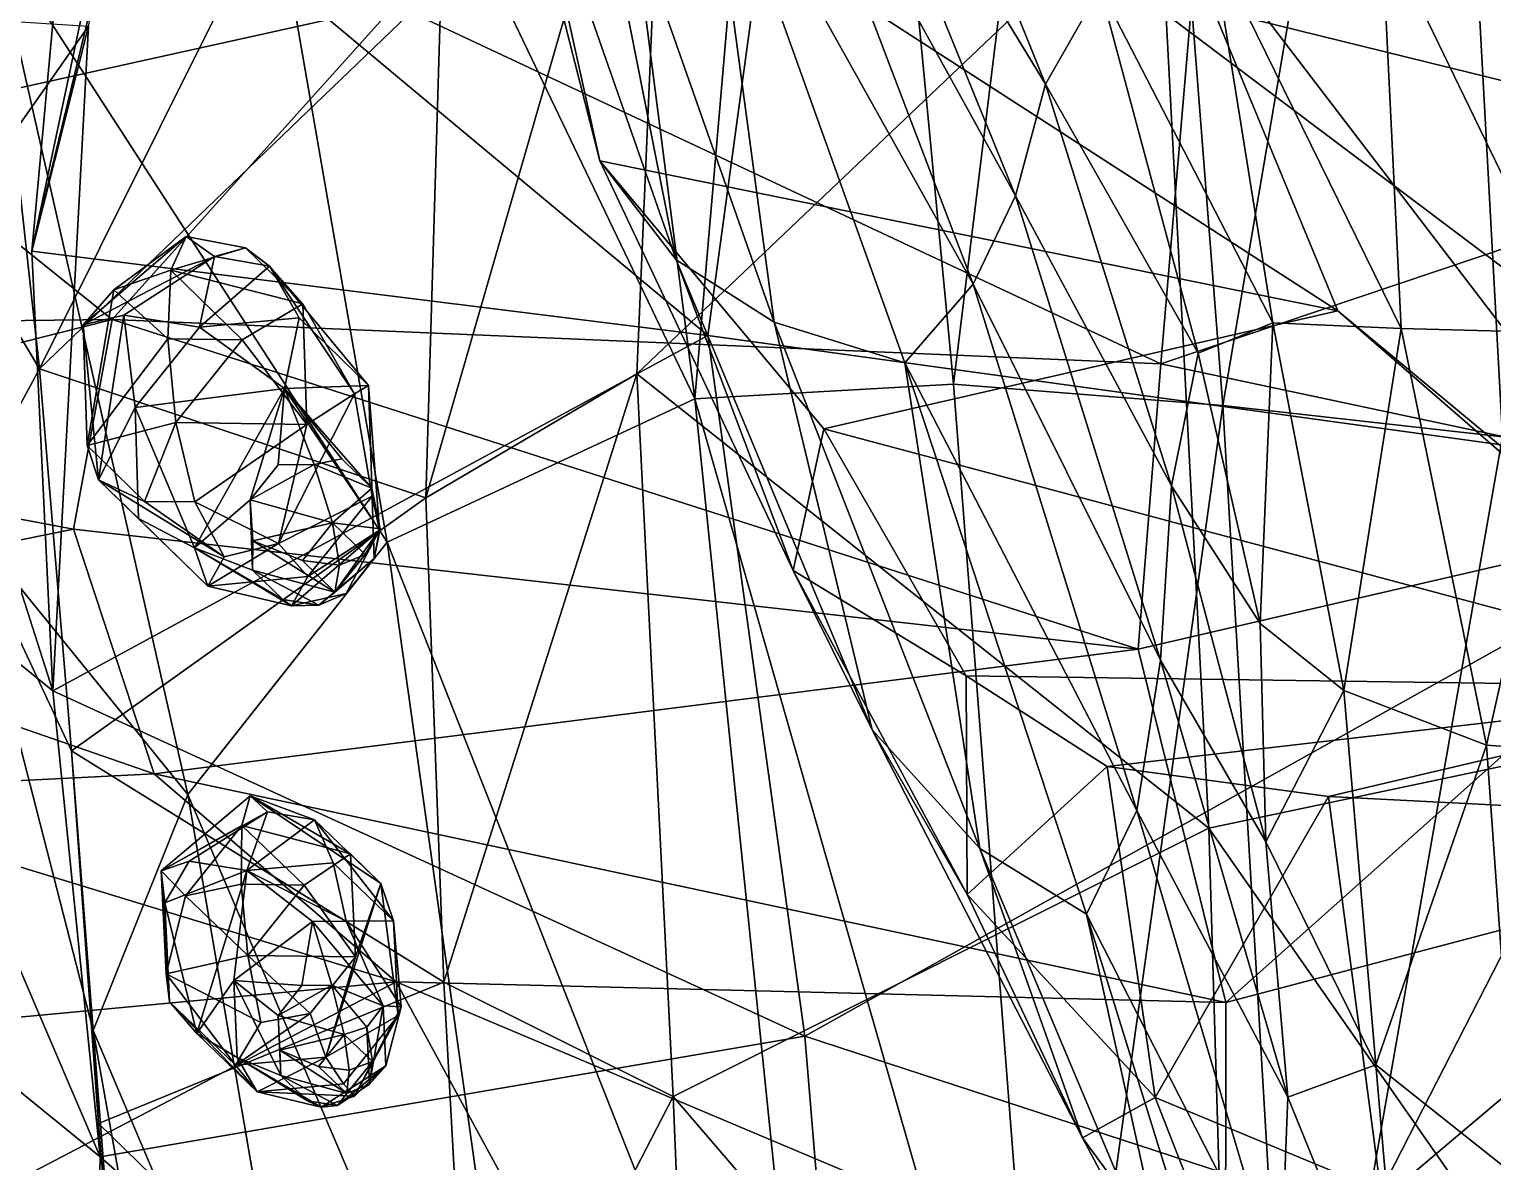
# Model space of a CAD drawing. Extents: x -1.1 to 1.1, y -4.3 to 7.3.
# Drawn here: x -0.2139 to -0.0363, y -3.5528 to -3.4154 of the extents above; entities that cross this region are included whole.
import ezdxf

# ---------------------------------------------------------------- set-up
doc = ezdxf.new("R2010")
doc.units = 0
doc.layers.add('T_REX$LWO', color=1, linetype='CONTINUOUS')

msp = doc.modelspace()

# ---------------------------------------------------------------- linework, layer by layer
at = {"layer": 'T_REX$LWO'}
for points in [[(-0.15526, -3.2877, 3.05314), (-0.11812, -3.28596, 3.05166), (-0.13311, -3.46021, 3.0982)], [(-0.1017, -3.45846, 3.08986), (-0.13311, -3.46021, 3.0982), (-0.11812, -3.28596, 3.05166)], [(-0.11812, -3.28596, 3.05166), (-0.08184, -3.2967, 3.06961), (-0.1017, -3.45846, 3.08986)], [(-0.15526, -3.2877, 3.05314), (-0.13311, -3.46021, 3.0982), (-0.19636, -3.32822, 3.11485)], [(-0.06902, -3.46102, 3.09602), (-0.1017, -3.45846, 3.08986), (-0.08184, -3.2967, 3.06961)], [(-0.08184, -3.2967, 3.06961), (-0.04345, -3.31092, 3.09187), (-0.06902, -3.46102, 3.09602)], [(-0.0351, -3.46482, 3.10687), (-0.06902, -3.46102, 3.09602), (-0.04345, -3.31092, 3.09187)], [(-0.04345, -3.31092, 3.09187), (0, -3.31818, 3.10277), (-0.0351, -3.46482, 3.10687)], [(-0.19636, -3.32822, 3.11485), (-0.17043, -3.4776, 3.15406), (-0.21837, -3.40356, 3.22361)], [(-0.13311, -3.46021, 3.0982), (-0.17043, -3.4776, 3.15406), (-0.19636, -3.32822, 3.11485)], [(-0.18733, -3.35046, 4.13332), (-0.2337, -3.4266, 4.09465), (-0.16944, -3.41242, 4.1171)], [(-0.18733, -3.35046, 4.13332), (-0.21417, -3.35678, 4.12718), (-0.2337, -3.4266, 4.09465)], [(-0.16573, -3.47224, 3.40922), (-0.13639, -3.37052, 3.31047), (-0.16387, -3.40974, 3.43432)], [(-0.13639, -3.37052, 3.31047), (-0.16573, -3.47224, 3.40922), (-0.14014, -3.45717, 3.30152)], [(-0.14014, -3.45717, 3.30152), (-0.07678, -3.39694, 3.25642), (-0.13639, -3.37052, 3.31047)], [(-0.11198, -3.36891, 3.40084), (-0.11818, -3.3766, 3.3894), (-0.09053, -3.42204, 3.38774)], [(-0.11198, -3.36891, 3.40084), (-0.09053, -3.42204, 3.38774), (-0.0839, -3.4104, 3.39191)], [(-0.11818, -3.3766, 3.3894), (-0.12393, -3.38161, 3.37335), (-0.09416, -3.43558, 3.3773)], [(-0.09416, -3.43558, 3.3773), (-0.09053, -3.42204, 3.38774), (-0.11818, -3.3766, 3.3894)], [(-0.12153, -3.37916, 3.64216), (-0.13152, -3.45252, 3.61996), (-0.20858, -3.38824, 3.57928)], [(-0.13537, -3.44337, 3.30852), (-0.15804, -3.37845, 3.31556), (-0.1446, -3.43134, 3.29273)], [(-0.15487, -3.38509, 3.29413), (-0.1446, -3.43134, 3.29273), (-0.15804, -3.37845, 3.31556)], [(-0.14719, -3.38344, 3.33389), (-0.15804, -3.37845, 3.31556), (-0.13537, -3.44337, 3.30852)], [(-0.13152, -3.45252, 3.61996), (-0.12153, -3.37916, 3.64216), (0, -3.47064, 3.64866)], [(0, -3.38305, 3.67322), (0, -3.47064, 3.64866), (-0.12153, -3.37916, 3.64216)], [(-0.12393, -3.38161, 3.37335), (-0.1319, -3.38799, 3.35418), (-0.0993, -3.44631, 3.36294)], [(-0.12393, -3.38161, 3.37335), (-0.0993, -3.44631, 3.36294), (-0.09416, -3.43558, 3.3773)], [(-0.12348, -3.4509, 3.32579), (-0.14719, -3.38344, 3.33389), (-0.13537, -3.44337, 3.30852)], [(-0.14719, -3.38344, 3.33389), (-0.12348, -3.4509, 3.32579), (-0.1319, -3.38799, 3.35418)], [(-0.15487, -3.38509, 3.29413), (-0.07678, -3.39694, 3.25642), (-0.05508, -3.44954, 3.2587)], [(-0.1446, -3.43134, 3.29273), (-0.15487, -3.38509, 3.29413), (-0.05508, -3.44954, 3.2587)], [(-0.21354, -3.44228, 3.56396), (-0.20858, -3.38824, 3.57928), (-0.13152, -3.45252, 3.61996)], [(-0.20858, -3.38824, 3.57928), (-0.21354, -3.44228, 3.56396), (-0.20247, -3.38987, 3.49288)], [(-0.10761, -3.45584, 3.34466), (-0.1319, -3.38799, 3.35418), (-0.12348, -3.4509, 3.32579)], [(-0.10761, -3.45584, 3.34466), (-0.0993, -3.44631, 3.36294), (-0.1319, -3.38799, 3.35418)], [(-0.20397, -3.40262, 3.48527), (-0.20247, -3.38987, 3.49288), (-0.21354, -3.44228, 3.56396)], [(0, -3.39495, 4.18654), (-0.07281, -3.41233, 4.185), (0, -3.43023, 4.1688)], [(-0.07678, -3.39694, 3.25642), (-0.14014, -3.45717, 3.30152), (-0.0707, -3.51231, 3.25629)], [(-0.07678, -3.39694, 3.25642), (0, -3.4974, 3.24026), (-0.05508, -3.44954, 3.2587)], [(-0.0707, -3.51231, 3.25629), (0, -3.4974, 3.24026), (-0.07678, -3.39694, 3.25642)], [(-0.02581, -3.45225, 3.359), (-0.02554, -3.40121, 3.3741), (-0.04977, -3.40278, 3.38255)], [(-0.21837, -3.40356, 3.22361), (-0.19461, -3.50825, 3.24124), (-0.2222, -3.47427, 3.3307)], [(-0.17043, -3.4776, 3.15406), (-0.19461, -3.50825, 3.24124), (-0.21837, -3.40356, 3.22361)], [(-0.20667, -3.41498, 3.47709), (-0.20397, -3.40262, 3.48527), (-0.21354, -3.44228, 3.56396)], [(-0.04977, -3.40278, 3.38255), (-0.07037, -3.40486, 3.38881), (-0.04739, -3.45169, 3.36573)], [(-0.04739, -3.45169, 3.36573), (-0.02581, -3.45225, 3.359), (-0.04977, -3.40278, 3.38255)], [(-0.06297, -3.451, 3.37237), (-0.07037, -3.40486, 3.38881), (-0.0839, -3.4104, 3.39191)], [(-0.06297, -3.451, 3.37237), (-0.04739, -3.45169, 3.36573), (-0.07037, -3.40486, 3.38881)], [(-0.23916, -3.41222, 3.33878), (-0.2126, -3.45657, 3.41425), (-0.21786, -3.40903, 3.43606)], [(-0.21786, -3.40903, 3.43606), (-0.2126, -3.45657, 3.41425), (-0.1907, -3.41259, 3.44217)], [(-0.16387, -3.40974, 3.43432), (-0.1907, -3.41259, 3.44217), (-0.2126, -3.45657, 3.41425)], [(-0.16387, -3.40974, 3.43432), (-0.2126, -3.45657, 3.41425), (-0.16573, -3.47224, 3.40922)], [(-0.0839, -3.4104, 3.39191), (-0.09053, -3.42204, 3.38774), (-0.07201, -3.45467, 3.37554)], [(-0.07201, -3.45467, 3.37554), (-0.06297, -3.451, 3.37237), (-0.0839, -3.4104, 3.39191)], [(-0.23916, -3.41222, 3.33878), (-0.2222, -3.47427, 3.3307), (-0.2126, -3.45657, 3.41425)], [(-0.20667, -3.41498, 3.47709), (-0.22736, -3.44448, 3.45376), (-0.23872, -3.41298, 3.47019)], [(-0.16944, -3.41242, 4.1171), (-0.2337, -3.4266, 4.09465), (-0.20378, -3.45061, 4.09258)], [(-0.16944, -3.41242, 4.1171), (-0.20378, -3.45061, 4.09258), (-0.07655, -3.45597, 4.16279)], [(-0.07281, -3.41233, 4.185), (-0.16944, -3.41242, 4.1171), (-0.07655, -3.45597, 4.16279)], [(-0.07281, -3.41233, 4.185), (-0.07655, -3.45597, 4.16279), (0, -3.43023, 4.1688)], [(-0.22736, -3.44448, 3.45376), (-0.20667, -3.41498, 3.47709), (-0.21099, -3.49566, 3.54534)], [(-0.21354, -3.44228, 3.56396), (-0.21099, -3.49566, 3.54534), (-0.20667, -3.41498, 3.47709)], [(-0.07525, -3.47078, 3.37071), (-0.09053, -3.42204, 3.38774), (-0.09416, -3.43558, 3.3773)], [(-0.07525, -3.47078, 3.37071), (-0.07201, -3.45467, 3.37554), (-0.09053, -3.42204, 3.38774)], [(-0.2337, -3.4266, 4.09465), (-0.27078, -3.45135, 4.06489), (-0.20378, -3.45061, 4.09258)], [(0, -3.43023, 4.1688), (-0.07655, -3.45597, 4.16279), (0, -3.47223, 4.14886)], [(-0.1446, -3.43134, 3.29273), (-0.12114, -3.48104, 3.28618), (-0.13537, -3.44337, 3.30852)], [(-0.05508, -3.44954, 3.2587), (-0.11742, -3.46387, 3.27827), (-0.1446, -3.43134, 3.29273)], [(-0.12114, -3.48104, 3.28618), (-0.1446, -3.43134, 3.29273), (-0.11742, -3.46387, 3.27827)], [(-0.09416, -3.43558, 3.3773), (-0.0993, -3.44631, 3.36294), (-0.07657, -3.49195, 3.36159)], [(-0.07657, -3.49195, 3.36159), (-0.07525, -3.47078, 3.37071), (-0.09416, -3.43558, 3.3773)], [(-0.2036, -3.44699, 3.38237), (-0.20731, -3.45125, 3.39168), (-0.1948, -3.4405, 3.39022)], [(-0.1948, -3.4405, 3.39022), (-0.20731, -3.45125, 3.39168), (-0.19139, -3.44296, 3.40657)], [(-0.19667, -3.4446, 3.37848), (-0.2036, -3.44699, 3.38237), (-0.1948, -3.4405, 3.39022)], [(-0.19667, -3.4446, 3.37848), (-0.1948, -3.4405, 3.39022), (-0.18763, -3.44189, 3.39111)], [(-0.1948, -3.4405, 3.39022), (-0.19139, -3.44296, 3.40657), (-0.18763, -3.44189, 3.39111)], [(-0.21099, -3.49566, 3.54534), (-0.21354, -3.44228, 3.56396), (-0.13152, -3.45252, 3.61996)], [(-0.20731, -3.45125, 3.39168), (-0.20237, -3.45006, 3.40923), (-0.19139, -3.44296, 3.40657)], [(-0.19321, -3.45154, 3.42541), (-0.19139, -3.44296, 3.40657), (-0.20237, -3.45006, 3.40923)], [(-0.18066, -3.44871, 3.38754), (-0.19667, -3.4446, 3.37848), (-0.18763, -3.44189, 3.39111)], [(-0.19139, -3.44296, 3.40657), (-0.19321, -3.45154, 3.42541), (-0.18472, -3.44412, 3.40642)], [(-0.18472, -3.44412, 3.40642), (-0.18763, -3.44189, 3.39111), (-0.19139, -3.44296, 3.40657)], [(-0.18472, -3.44412, 3.40642), (-0.18066, -3.44871, 3.38754), (-0.18763, -3.44189, 3.39111)], [(-0.12114, -3.48104, 3.28618), (-0.11157, -3.50039, 3.30014), (-0.13537, -3.44337, 3.30852)], [(-0.13537, -3.44337, 3.30852), (-0.11157, -3.50039, 3.30014), (-0.12348, -3.4509, 3.32579)], [(-0.2393, -3.47269, 3.43242), (-0.22736, -3.44448, 3.45376), (-0.21099, -3.49566, 3.54534)], [(-0.2036, -3.44699, 3.38237), (-0.19667, -3.4446, 3.37848), (-0.19706, -3.45292, 3.37219)], [(-0.19706, -3.45292, 3.37219), (-0.19667, -3.4446, 3.37848), (-0.18803, -3.45305, 3.37405)], [(-0.18803, -3.45305, 3.37405), (-0.19667, -3.4446, 3.37848), (-0.18066, -3.44871, 3.38754)], [(-0.18472, -3.44412, 3.40642), (-0.19321, -3.45154, 3.42541), (-0.18109, -3.45038, 3.42353)], [(-0.18109, -3.45038, 3.42353), (-0.17269, -3.45859, 3.41922), (-0.18472, -3.44412, 3.40642)], [(-0.17269, -3.45859, 3.41922), (-0.17437, -3.45961, 3.39785), (-0.18472, -3.44412, 3.40642)], [(-0.17437, -3.45961, 3.39785), (-0.18066, -3.44871, 3.38754), (-0.18472, -3.44412, 3.40642)], [(-0.07944, -3.51019, 3.34963), (-0.0993, -3.44631, 3.36294), (-0.10761, -3.45584, 3.34466)], [(-0.07944, -3.51019, 3.34963), (-0.07657, -3.49195, 3.36159), (-0.0993, -3.44631, 3.36294)], [(-0.20683, -3.46587, 3.38673), (-0.20731, -3.45125, 3.39168), (-0.2036, -3.44699, 3.38237)], [(-0.19706, -3.45292, 3.37219), (-0.20683, -3.46587, 3.38673), (-0.2036, -3.44699, 3.38237)], [(-0.18803, -3.45305, 3.37405), (-0.18066, -3.44871, 3.38754), (-0.18018, -3.46333, 3.38259)], [(-0.18018, -3.46333, 3.38259), (-0.18066, -3.44871, 3.38754), (-0.17437, -3.45961, 3.39785)], [(-0.20731, -3.45125, 3.39168), (-0.20547, -3.47004, 3.40169), (-0.20237, -3.45006, 3.40923)], [(-0.20237, -3.45006, 3.40923), (-0.20547, -3.47004, 3.40169), (-0.20102, -3.46129, 3.42363)], [(-0.20237, -3.45006, 3.40923), (-0.20102, -3.46129, 3.42363), (-0.19321, -3.45154, 3.42541)], [(-0.19321, -3.45154, 3.42541), (-0.1829, -3.45897, 3.44236), (-0.18109, -3.45038, 3.42353)], [(-0.18109, -3.45038, 3.42353), (-0.1829, -3.45897, 3.44236), (-0.17269, -3.45859, 3.41922)], [(0, -3.49526, 3.25691), (-0.11742, -3.46387, 3.27827), (-0.05508, -3.44954, 3.2587)], [(0, -3.49526, 3.25691), (-0.05508, -3.44954, 3.2587), (0, -3.4974, 3.24026)], [(-0.27078, -3.45135, 4.06489), (-0.26351, -3.46568, 4.05981), (-0.20378, -3.45061, 4.09258)], [(-0.20848, -3.47602, 4.08482), (-0.20378, -3.45061, 4.09258), (-0.26351, -3.46568, 4.05981)], [(-0.20378, -3.45061, 4.09258), (-0.20848, -3.47602, 4.08482), (-0.07931, -3.49061, 4.14051)], [(-0.20683, -3.46587, 3.38673), (-0.20547, -3.47004, 3.40169), (-0.20731, -3.45125, 3.39168)], [(-0.07655, -3.45597, 4.16279), (-0.20378, -3.45061, 4.09258), (-0.07931, -3.49061, 4.14051)], [(-0.19321, -3.45154, 3.42541), (-0.20102, -3.46129, 3.42363), (-0.1829, -3.45897, 3.44236)], [(-0.12348, -3.4509, 3.32579), (-0.0985, -3.51478, 3.31696), (-0.10761, -3.45584, 3.34466)], [(-0.0985, -3.51478, 3.31696), (-0.12348, -3.4509, 3.32579), (-0.11157, -3.50039, 3.30014)], [(-0.06297, -3.451, 3.37237), (-0.07201, -3.45467, 3.37554), (-0.06448, -3.4875, 3.362)], [(-0.05435, -3.49563, 3.35616), (-0.06297, -3.451, 3.37237), (-0.06448, -3.4875, 3.362)], [(-0.06297, -3.451, 3.37237), (-0.05435, -3.49563, 3.35616), (-0.04739, -3.45169, 3.36573)], [(-0.03703, -3.50226, 3.35006), (-0.04739, -3.45169, 3.36573), (-0.05435, -3.49563, 3.35616)], [(-0.02581, -3.45225, 3.359), (-0.04739, -3.45169, 3.36573), (-0.03703, -3.50226, 3.35006)], [(0, -3.50489, 3.34407), (-0.02581, -3.45225, 3.359), (-0.03703, -3.50226, 3.35006)], [(-0.11974, -3.53758, 3.59121), (-0.21099, -3.49566, 3.54534), (-0.13152, -3.45252, 3.61996)], [(-0.19606, -3.46308, 3.37222), (-0.20683, -3.46587, 3.38673), (-0.19706, -3.45292, 3.37219)], [(-0.19706, -3.45292, 3.37219), (-0.18803, -3.45305, 3.37405), (-0.19606, -3.46308, 3.37222)], [(-0.18803, -3.45305, 3.37405), (-0.18018, -3.46333, 3.38259), (-0.19606, -3.46308, 3.37222)], [(-0.11974, -3.53758, 3.59121), (-0.13152, -3.45252, 3.61996), (0, -3.47064, 3.64866)], [(-0.07201, -3.45467, 3.37554), (-0.07525, -3.47078, 3.37071), (-0.06448, -3.4875, 3.362)], [(-0.2222, -3.47427, 3.3307), (-0.20875, -3.50293, 3.38736), (-0.2126, -3.45657, 3.41425)], [(-0.20875, -3.50293, 3.38736), (-0.16573, -3.47224, 3.40922), (-0.2126, -3.45657, 3.41425)], [(-0.16355, -3.53103, 3.37363), (-0.14014, -3.45717, 3.30152), (-0.16573, -3.47224, 3.40922)], [(-0.14014, -3.45717, 3.30152), (-0.16355, -3.53103, 3.37363), (-0.1357, -3.54488, 3.29132)], [(-0.1357, -3.54488, 3.29132), (-0.0707, -3.51231, 3.25629), (-0.14014, -3.45717, 3.30152)], [(-0.0985, -3.51478, 3.31696), (-0.08556, -3.52275, 3.33482), (-0.10761, -3.45584, 3.34466)], [(-0.08556, -3.52275, 3.33482), (-0.07944, -3.51019, 3.34963), (-0.10761, -3.45584, 3.34466)], [(-0.07655, -3.45597, 4.16279), (-0.07931, -3.49061, 4.14051), (0, -3.47223, 4.14886)], [(-0.20102, -3.46129, 3.42363), (-0.1938, -3.47831, 3.43649), (-0.1829, -3.45897, 3.44236)], [(-0.1829, -3.45897, 3.44236), (-0.1938, -3.47831, 3.43649), (-0.18704, -3.47247, 3.45376)], [(-0.18364, -3.46822, 3.45454), (-0.1829, -3.45897, 3.44236), (-0.18704, -3.47247, 3.45376)], [(-0.17928, -3.46818, 3.45643), (-0.1829, -3.45897, 3.44236), (-0.18364, -3.46822, 3.45454)], [(-0.17269, -3.45859, 3.41922), (-0.1829, -3.45897, 3.44236), (-0.17136, -3.47617, 3.433)], [(-0.17228, -3.47106, 3.45147), (-0.1829, -3.45897, 3.44236), (-0.17594, -3.46749, 3.45334)], [(-0.17136, -3.47617, 3.433), (-0.1829, -3.45897, 3.44236), (-0.17228, -3.47106, 3.45147)], [(-0.17928, -3.46818, 3.45643), (-0.17594, -3.46749, 3.45334), (-0.1829, -3.45897, 3.44236)], [(-0.17437, -3.45961, 3.39785), (-0.17269, -3.45859, 3.41922), (-0.17225, -3.47203, 3.41468)], [(-0.17269, -3.45859, 3.41922), (-0.17136, -3.47617, 3.433), (-0.17225, -3.47203, 3.41468)], [(-0.1017, -3.45846, 3.08986), (-0.08994, -3.61084, 3.11341), (-0.13311, -3.46021, 3.0982)], [(-0.1017, -3.45846, 3.08986), (-0.06902, -3.46102, 3.09602), (-0.08994, -3.61084, 3.11341)], [(-0.18018, -3.46333, 3.38259), (-0.17437, -3.45961, 3.39785), (-0.18362, -3.47778, 3.39502)], [(-0.17437, -3.45961, 3.39785), (-0.17225, -3.47203, 3.41468), (-0.18362, -3.47778, 3.39502)], [(-0.13311, -3.46021, 3.0982), (-0.11752, -3.6116, 3.12564), (-0.17043, -3.4776, 3.15406)], [(-0.08994, -3.61084, 3.11341), (-0.11752, -3.6116, 3.12564), (-0.13311, -3.46021, 3.0982)], [(-0.06027, -3.60859, 3.11089), (-0.08994, -3.61084, 3.11341), (-0.06902, -3.46102, 3.09602)], [(-0.06902, -3.46102, 3.09602), (-0.0351, -3.46482, 3.10687), (-0.06027, -3.60859, 3.11089)], [(-0.20547, -3.47004, 3.40169), (-0.20058, -3.47473, 3.41908), (-0.20102, -3.46129, 3.42363)], [(-0.1938, -3.47831, 3.43649), (-0.20102, -3.46129, 3.42363), (-0.20058, -3.47473, 3.41908)], [(-0.20683, -3.46587, 3.38673), (-0.19606, -3.46308, 3.37222), (-0.19986, -3.47269, 3.38316)], [(-0.19375, -3.4727, 3.37932), (-0.19986, -3.47269, 3.38316), (-0.19606, -3.46308, 3.37222)], [(-0.18018, -3.46333, 3.38259), (-0.19375, -3.4727, 3.37932), (-0.19606, -3.46308, 3.37222)], [(-0.18018, -3.46333, 3.38259), (-0.18362, -3.47778, 3.39502), (-0.19375, -3.4727, 3.37932)], [(-0.12114, -3.48104, 3.28618), (-0.11742, -3.46387, 3.27827), (-0.10018, -3.49383, 3.27431)], [(-0.11742, -3.46387, 3.27827), (0, -3.49526, 3.25691), (-0.10018, -3.49383, 3.27431)], [(-0.26351, -3.46568, 4.05981), (-0.25643, -3.48576, 4.04599), (-0.20848, -3.47602, 4.08482)], [(-0.19986, -3.47269, 3.38316), (-0.20547, -3.47004, 3.40169), (-0.20683, -3.46587, 3.38673)], [(-0.02984, -3.60622, 3.11304), (-0.06027, -3.60859, 3.11089), (-0.0351, -3.46482, 3.10687)], [(-0.18704, -3.47247, 3.45376), (-0.17928, -3.46818, 3.45643), (-0.18364, -3.46822, 3.45454)], [(-0.17704, -3.47528, 3.46438), (-0.17928, -3.46818, 3.45643), (-0.18704, -3.47247, 3.45376)], [(-0.17594, -3.46749, 3.45334), (-0.17928, -3.46818, 3.45643), (-0.17228, -3.47106, 3.45147)], [(-0.17928, -3.46818, 3.45643), (-0.17704, -3.47528, 3.46438), (-0.17228, -3.47106, 3.45147)], [(-0.19021, -3.47939, 3.39424), (-0.20547, -3.47004, 3.40169), (-0.19986, -3.47269, 3.38316)], [(-0.19218, -3.48294, 3.41478), (-0.20547, -3.47004, 3.40169), (-0.19021, -3.47939, 3.39424)], [(-0.20058, -3.47473, 3.41908), (-0.20547, -3.47004, 3.40169), (-0.19218, -3.48294, 3.41478)], [(-0.17704, -3.47528, 3.46438), (-0.17128, -3.47599, 3.45234), (-0.17228, -3.47106, 3.45147)], [(-0.17128, -3.47599, 3.45234), (-0.172, -3.47959, 3.44858), (-0.17228, -3.47106, 3.45147)], [(-0.172, -3.47959, 3.44858), (-0.17136, -3.47617, 3.433), (-0.17228, -3.47106, 3.45147)], [(0, -3.5767, 3.61406), (-0.11974, -3.53758, 3.59121), (0, -3.47064, 3.64866)], [(-0.07525, -3.47078, 3.37071), (-0.07657, -3.49195, 3.36159), (-0.06379, -3.51399, 3.3564)], [(-0.07525, -3.47078, 3.37071), (-0.06379, -3.51399, 3.3564), (-0.06448, -3.4875, 3.362)], [(-0.25112, -3.5149, 3.39134), (-0.2393, -3.47269, 3.43242), (-0.20524, -3.55223, 3.52281)], [(-0.20524, -3.55223, 3.52281), (-0.2393, -3.47269, 3.43242), (-0.21099, -3.49566, 3.54534)], [(-0.16573, -3.47224, 3.40922), (-0.20875, -3.50293, 3.38736), (-0.16355, -3.53103, 3.37363)], [(-0.19375, -3.4727, 3.37932), (-0.19021, -3.47939, 3.39424), (-0.19986, -3.47269, 3.38316)], [(-0.1938, -3.47831, 3.43649), (-0.18676, -3.481, 3.45087), (-0.18704, -3.47247, 3.45376)], [(-0.19375, -3.4727, 3.37932), (-0.18362, -3.47778, 3.39502), (-0.19021, -3.47939, 3.39424)], [(-0.18671, -3.47746, 3.45474), (-0.17704, -3.47528, 3.46438), (-0.18704, -3.47247, 3.45376)], [(-0.18671, -3.47746, 3.45474), (-0.18704, -3.47247, 3.45376), (-0.18676, -3.481, 3.45087)], [(-0.18362, -3.47778, 3.39502), (-0.17225, -3.47203, 3.41468), (-0.18006, -3.48179, 3.41289)], [(-0.17136, -3.47617, 3.433), (-0.18006, -3.48179, 3.41289), (-0.17225, -3.47203, 3.41468)], [(-0.07931, -3.49061, 4.14051), (-0.06866, -3.53347, 4.11801), (0, -3.47223, 4.14886)], [(0, -3.51541, 4.12479), (0, -3.47223, 4.14886), (-0.06866, -3.53347, 4.11801)], [(-0.2222, -3.47427, 3.3307), (-0.20612, -3.53686, 3.32273), (-0.20875, -3.50293, 3.38736)], [(-0.19461, -3.50825, 3.24124), (-0.20612, -3.53686, 3.32273), (-0.2222, -3.47427, 3.3307)], [(-0.20058, -3.47473, 3.41908), (-0.19218, -3.48294, 3.41478), (-0.1938, -3.47831, 3.43649)], [(-0.18069, -3.47984, 3.46355), (-0.17704, -3.47528, 3.46438), (-0.18671, -3.47746, 3.45474)], [(-0.1762, -3.48041, 3.46611), (-0.17704, -3.47528, 3.46438), (-0.18069, -3.47984, 3.46355)], [(-0.1762, -3.48041, 3.46611), (-0.17311, -3.47912, 3.46237), (-0.17704, -3.47528, 3.46438)], [(-0.17311, -3.47912, 3.46237), (-0.17128, -3.47599, 3.45234), (-0.17704, -3.47528, 3.46438)], [(-0.19869, -3.50573, 4.07156), (-0.20848, -3.47602, 4.08482), (-0.25643, -3.48576, 4.04599)], [(-0.20848, -3.47602, 4.08482), (-0.19869, -3.50573, 4.07156), (-0.07931, -3.49061, 4.14051)], [(-0.18204, -3.48533, 3.43344), (-0.18006, -3.48179, 3.41289), (-0.17136, -3.47617, 3.433)], [(-0.17541, -3.48385, 3.4478), (-0.18204, -3.48533, 3.43344), (-0.17136, -3.47617, 3.433)], [(-0.17128, -3.47599, 3.45234), (-0.17677, -3.48368, 3.46153), (-0.172, -3.47959, 3.44858)], [(-0.17311, -3.47912, 3.46237), (-0.17677, -3.48368, 3.46153), (-0.17128, -3.47599, 3.45234)], [(-0.172, -3.47959, 3.44858), (-0.17541, -3.48385, 3.4478), (-0.17136, -3.47617, 3.433)], [(-0.17043, -3.4776, 3.15406), (-0.15205, -3.6082, 3.17484), (-0.19461, -3.50825, 3.24124)], [(-0.18676, -3.481, 3.45087), (-0.1938, -3.47831, 3.43649), (-0.1831, -3.48458, 3.449)], [(-0.19218, -3.48294, 3.41478), (-0.18204, -3.48533, 3.43344), (-0.1938, -3.47831, 3.43649)], [(-0.18204, -3.48533, 3.43344), (-0.1831, -3.48458, 3.449), (-0.1938, -3.47831, 3.43649)], [(-0.18362, -3.47778, 3.39502), (-0.19218, -3.48294, 3.41478), (-0.19021, -3.47939, 3.39424)], [(-0.18006, -3.48179, 3.41289), (-0.19218, -3.48294, 3.41478), (-0.18362, -3.47778, 3.39502)], [(-0.17677, -3.48368, 3.46153), (-0.18671, -3.47746, 3.45474), (-0.18676, -3.481, 3.45087)], [(-0.18069, -3.47984, 3.46355), (-0.18671, -3.47746, 3.45474), (-0.17677, -3.48368, 3.46153)], [(-0.11752, -3.6116, 3.12564), (-0.15205, -3.6082, 3.17484), (-0.17043, -3.4776, 3.15406)], [(-0.1762, -3.48041, 3.46611), (-0.18069, -3.47984, 3.46355), (-0.17677, -3.48368, 3.46153)], [(-0.172, -3.47959, 3.44858), (-0.17872, -3.48527, 3.45064), (-0.17541, -3.48385, 3.4478)], [(-0.17677, -3.48368, 3.46153), (-0.17872, -3.48527, 3.45064), (-0.172, -3.47959, 3.44858)], [(-0.1762, -3.48041, 3.46611), (-0.17677, -3.48368, 3.46153), (-0.17311, -3.47912, 3.46237)], [(-0.18204, -3.48533, 3.43344), (-0.19218, -3.48294, 3.41478), (-0.18006, -3.48179, 3.41289)], [(-0.1831, -3.48458, 3.449), (-0.17872, -3.48527, 3.45064), (-0.18676, -3.481, 3.45087)], [(-0.17872, -3.48527, 3.45064), (-0.17677, -3.48368, 3.46153), (-0.18676, -3.481, 3.45087)], [(-0.10004, -3.52037, 3.28184), (-0.12114, -3.48104, 3.28618), (-0.10018, -3.49383, 3.27431)], [(-0.12114, -3.48104, 3.28618), (-0.10004, -3.52037, 3.28184), (-0.11157, -3.50039, 3.30014)], [(-0.17872, -3.48527, 3.45064), (-0.18204, -3.48533, 3.43344), (-0.17541, -3.48385, 3.4478)], [(-0.25643, -3.48576, 4.04599), (-0.24444, -3.50804, 4.02602), (-0.19869, -3.50573, 4.07156)], [(-0.17872, -3.48527, 3.45064), (-0.1831, -3.48458, 3.449), (-0.18204, -3.48533, 3.43344)], [(-0.06448, -3.4875, 3.362), (-0.06379, -3.51399, 3.3564), (-0.05435, -3.49563, 3.35616)], [(-0.06866, -3.53347, 4.11801), (-0.07931, -3.49061, 4.14051), (-0.19869, -3.50573, 4.07156)], [(-0.07657, -3.49195, 3.36159), (-0.07944, -3.51019, 3.34963), (-0.06114, -3.54495, 3.34932)], [(-0.06114, -3.54495, 3.34932), (-0.06379, -3.51399, 3.3564), (-0.07657, -3.49195, 3.36159)], [(-0.10018, -3.49383, 3.27431), (-0.08306, -3.50486, 3.27045), (-0.10004, -3.52037, 3.28184)], [(0, -3.49526, 3.25691), (-0.08306, -3.50486, 3.27045), (-0.10018, -3.49383, 3.27431)], [(-0.20524, -3.55223, 3.52281), (-0.21099, -3.49566, 3.54534), (-0.11974, -3.53758, 3.59121)], [(-0.05621, -3.50849, 3.26791), (-0.08306, -3.50486, 3.27045), (0, -3.49526, 3.25691)], [(-0.05047, -3.54106, 3.34784), (-0.05435, -3.49563, 3.35616), (-0.06379, -3.51399, 3.3564)], [(0, -3.49526, 3.25691), (-0.02612, -3.51, 3.26741), (-0.05621, -3.50849, 3.26791)], [(-0.05435, -3.49563, 3.35616), (-0.05047, -3.54106, 3.34784), (-0.03703, -3.50226, 3.35006)], [(0, -3.4974, 3.24026), (-0.0707, -3.51231, 3.25629), (0, -3.61365, 3.2294)], [(-0.08606, -3.5499, 3.2953), (-0.11157, -3.50039, 3.30014), (-0.10004, -3.52037, 3.28184)], [(-0.0985, -3.51478, 3.31696), (-0.11157, -3.50039, 3.30014), (-0.08606, -3.5499, 3.2953)], [(-0.20544, -3.54815, 3.3615), (-0.16355, -3.53103, 3.37363), (-0.20875, -3.50293, 3.38736)], [(-0.20612, -3.53686, 3.32273), (-0.20544, -3.54815, 3.3615), (-0.20875, -3.50293, 3.38736)], [(-0.05047, -3.54106, 3.34784), (-0.03331, -3.55468, 3.34242), (-0.03703, -3.50226, 3.35006)], [(-0.03703, -3.50226, 3.35006), (-0.03331, -3.55468, 3.34242), (0, -3.50489, 3.34407)], [(-0.07722, -3.54501, 3.28026), (-0.10004, -3.52037, 3.28184), (-0.08306, -3.50486, 3.27045)], [(-0.07722, -3.54501, 3.28026), (-0.08306, -3.50486, 3.27045), (-0.05621, -3.50849, 3.26791)], [(-0.16934, -3.53099, 4.04901), (-0.19869, -3.50573, 4.07156), (-0.24444, -3.50804, 4.02602)], [(-0.19869, -3.50573, 4.07156), (-0.16934, -3.53099, 4.04901), (-0.06866, -3.53347, 4.11801)], [(-0.24444, -3.50804, 4.02602), (-0.23882, -3.5375, 4.01892), (-0.16934, -3.53099, 4.04901)], [(-0.19461, -3.50825, 3.24124), (-0.17865, -3.60157, 3.24757), (-0.20612, -3.53686, 3.32273)], [(-0.18703, -3.50838, 3.37121), (-0.18806, -3.51198, 3.36108), (-0.19783, -3.5175, 3.37196)], [(-0.18703, -3.50838, 3.37121), (-0.19783, -3.5175, 3.37196), (-0.18493, -3.51033, 3.38537)], [(-0.15205, -3.6082, 3.17484), (-0.17865, -3.60157, 3.24757), (-0.19461, -3.50825, 3.24124)], [(-0.18703, -3.50838, 3.37121), (-0.17486, -3.51543, 3.36951), (-0.18806, -3.51198, 3.36108)], [(-0.17923, -3.51133, 3.38551), (-0.17121, -3.51902, 3.38188), (-0.18703, -3.50838, 3.37121)], [(-0.17121, -3.51902, 3.38188), (-0.17486, -3.51543, 3.36951), (-0.18703, -3.50838, 3.37121)], [(-0.18493, -3.51033, 3.38537), (-0.17923, -3.51133, 3.38551), (-0.18703, -3.50838, 3.37121)], [(-0.04986, -3.55638, 3.27896), (-0.07722, -3.54501, 3.28026), (-0.05621, -3.50849, 3.26791)], [(-0.05621, -3.50849, 3.26791), (-0.02612, -3.51, 3.26741), (-0.04986, -3.55638, 3.27896)], [(-0.19783, -3.5175, 3.37196), (-0.19447, -3.51633, 3.38719), (-0.18493, -3.51033, 3.38537)], [(-0.19447, -3.51633, 3.38719), (-0.18744, -3.51746, 3.40143), (-0.18493, -3.51033, 3.38537)], [(-0.18744, -3.51746, 3.40143), (-0.17923, -3.51133, 3.38551), (-0.18493, -3.51033, 3.38537)], [(-0.07944, -3.51019, 3.34963), (-0.08556, -3.52275, 3.33482), (-0.06208, -3.56882, 3.34016)], [(-0.07944, -3.51019, 3.34963), (-0.06208, -3.56882, 3.34016), (-0.06114, -3.54495, 3.34932)], [(-0.02068, -3.56093, 3.27858), (-0.04986, -3.55638, 3.27896), (-0.02612, -3.51, 3.26741)], [(-0.19783, -3.5175, 3.37196), (-0.18806, -3.51198, 3.36108), (-0.19488, -3.52053, 3.35919)], [(-0.19488, -3.52053, 3.35919), (-0.18806, -3.51198, 3.36108), (-0.18813, -3.51912, 3.35569)], [(-0.18051, -3.51923, 3.35766), (-0.18813, -3.51912, 3.35569), (-0.18806, -3.51198, 3.36108)], [(-0.17486, -3.51543, 3.36951), (-0.18051, -3.51923, 3.35766), (-0.18806, -3.51198, 3.36108)], [(-0.17699, -3.51652, 3.40032), (-0.17923, -3.51133, 3.38551), (-0.18744, -3.51746, 3.40143)], [(-0.17121, -3.51902, 3.38188), (-0.17923, -3.51133, 3.38551), (-0.16965, -3.52356, 3.39699)], [(-0.17923, -3.51133, 3.38551), (-0.17699, -3.51652, 3.40032), (-0.16965, -3.52356, 3.39699)], [(-0.0707, -3.51231, 3.25629), (-0.1357, -3.54488, 3.29132), (-0.06739, -3.62443, 3.24375)], [(-0.06739, -3.62443, 3.24375), (0, -3.61365, 3.2294), (-0.0707, -3.51231, 3.25629)], [(-0.05047, -3.54106, 3.34784), (-0.06379, -3.51399, 3.3564), (-0.06114, -3.54495, 3.34932)], [(-0.20703, -3.63571, 3.48745), (-0.25112, -3.5149, 3.39134), (-0.20524, -3.55223, 3.52281)], [(-0.24739, -3.57341, 3.35287), (-0.25112, -3.5149, 3.39134), (-0.20703, -3.63571, 3.48745)], [(-0.18051, -3.51923, 3.35766), (-0.17486, -3.51543, 3.36951), (-0.17427, -3.52793, 3.3653)], [(-0.17121, -3.51902, 3.38188), (-0.17427, -3.52793, 3.3653), (-0.17486, -3.51543, 3.36951)], [(-0.0749, -3.57094, 3.3114), (-0.0985, -3.51478, 3.31696), (-0.08606, -3.5499, 3.2953)], [(-0.0985, -3.51478, 3.31696), (-0.0749, -3.57094, 3.3114), (-0.08556, -3.52275, 3.33482)], [(0, -3.56317, 4.09895), (0, -3.51541, 4.12479), (-0.06871, -3.57345, 4.09465)], [(-0.06866, -3.53347, 4.11801), (-0.06871, -3.57345, 4.09465), (0, -3.51541, 4.12479)], [(-0.19739, -3.52139, 3.38467), (-0.19447, -3.51633, 3.38719), (-0.19783, -3.5175, 3.37196)], [(-0.19725, -3.53, 3.36775), (-0.19783, -3.5175, 3.37196), (-0.19488, -3.52053, 3.35919)], [(-0.19683, -3.53341, 3.38062), (-0.19783, -3.5175, 3.37196), (-0.19725, -3.53, 3.36775)], [(-0.19783, -3.5175, 3.37196), (-0.19683, -3.53341, 3.38062), (-0.19739, -3.52139, 3.38467)], [(-0.19447, -3.51633, 3.38719), (-0.19739, -3.52139, 3.38467), (-0.18744, -3.51746, 3.40143)], [(-0.18744, -3.51746, 3.40143), (-0.19739, -3.52139, 3.38467), (-0.19353, -3.53726, 3.39573)], [(-0.18905, -3.5308, 3.41408), (-0.18744, -3.51746, 3.40143), (-0.19353, -3.53726, 3.39573)], [(-0.18744, -3.51746, 3.40143), (-0.18905, -3.5308, 3.41408), (-0.1795, -3.52365, 3.41639)], [(-0.1754, -3.52359, 3.4146), (-0.17699, -3.51652, 3.40032), (-0.18744, -3.51746, 3.40143)], [(-0.1795, -3.52365, 3.41639), (-0.1754, -3.52359, 3.4146), (-0.18744, -3.51746, 3.40143)], [(-0.1754, -3.52359, 3.4146), (-0.16965, -3.52356, 3.39699), (-0.17699, -3.51652, 3.40032)], [(-0.18813, -3.51912, 3.35569), (-0.18732, -3.52778, 3.35577), (-0.19488, -3.52053, 3.35919)], [(-0.18813, -3.51912, 3.35569), (-0.18051, -3.51923, 3.35766), (-0.18732, -3.52778, 3.35577)], [(-0.18732, -3.52778, 3.35577), (-0.18051, -3.51923, 3.35766), (-0.17427, -3.52793, 3.3653)], [(-0.17788, -3.54011, 3.37583), (-0.17427, -3.52793, 3.3653), (-0.17121, -3.51902, 3.38188)], [(-0.16911, -3.53505, 3.39313), (-0.17788, -3.54011, 3.37583), (-0.17121, -3.51902, 3.38188)], [(-0.16965, -3.52356, 3.39699), (-0.16911, -3.53505, 3.39313), (-0.17121, -3.51902, 3.38188)], [(-0.19739, -3.52139, 3.38467), (-0.19683, -3.53341, 3.38062), (-0.19353, -3.53726, 3.39573)], [(-0.18732, -3.52778, 3.35577), (-0.19725, -3.53, 3.36775), (-0.19488, -3.52053, 3.35919)], [(-0.10004, -3.52037, 3.28184), (-0.07722, -3.54501, 3.28026), (-0.08606, -3.5499, 3.2953)], [(-0.0672, -3.582, 3.32759), (-0.08556, -3.52275, 3.33482), (-0.0749, -3.57094, 3.3114)], [(-0.0672, -3.582, 3.32759), (-0.06208, -3.56882, 3.34016), (-0.08556, -3.52275, 3.33482)], [(-0.1795, -3.52365, 3.41639), (-0.18905, -3.5308, 3.41408), (-0.18077, -3.53142, 3.4268)], [(-0.17714, -3.53137, 3.4286), (-0.1795, -3.52365, 3.41639), (-0.18077, -3.53142, 3.4268)], [(-0.17093, -3.53389, 3.42464), (-0.1754, -3.52359, 3.4146), (-0.1795, -3.52365, 3.41639)], [(-0.17714, -3.53137, 3.4286), (-0.17093, -3.53389, 3.42464), (-0.1795, -3.52365, 3.41639)], [(-0.16872, -3.53399, 3.41151), (-0.16965, -3.52356, 3.39699), (-0.1754, -3.52359, 3.4146)], [(-0.17093, -3.53389, 3.42464), (-0.16872, -3.53399, 3.41151), (-0.1754, -3.52359, 3.4146)], [(-0.16911, -3.53505, 3.39313), (-0.16965, -3.52356, 3.39699), (-0.16872, -3.53399, 3.41151)], [(-0.18574, -3.53591, 3.36195), (-0.19725, -3.53, 3.36775), (-0.18732, -3.52778, 3.35577)], [(-0.18574, -3.53591, 3.36195), (-0.18732, -3.52778, 3.35577), (-0.17977, -3.53483, 3.36378)], [(-0.17977, -3.53483, 3.36378), (-0.18732, -3.52778, 3.35577), (-0.17427, -3.52793, 3.3653)], [(-0.17977, -3.53483, 3.36378), (-0.17427, -3.52793, 3.3653), (-0.17788, -3.54011, 3.37583)], [(-0.19683, -3.53341, 3.38062), (-0.19725, -3.53, 3.36775), (-0.18881, -3.5411, 3.37699)], [(-0.18574, -3.53591, 3.36195), (-0.18881, -3.5411, 3.37699), (-0.19725, -3.53, 3.36775)], [(-0.23882, -3.5375, 4.01892), (-0.22631, -3.56077, 4.0104), (-0.16934, -3.53099, 4.04901)], [(-0.12444, -3.61355, 4.06547), (-0.16934, -3.53099, 4.04901), (-0.22631, -3.56077, 4.0104)], [(-0.16355, -3.53103, 3.37363), (-0.20544, -3.54815, 3.3615), (-0.16021, -3.59229, 3.35193)], [(-0.18861, -3.54016, 3.41093), (-0.18905, -3.5308, 3.41408), (-0.19353, -3.53726, 3.39573)], [(-0.18905, -3.5308, 3.41408), (-0.18366, -3.53504, 3.426), (-0.18077, -3.53142, 3.4268)], [(-0.18905, -3.5308, 3.41408), (-0.18331, -3.54233, 3.42354), (-0.18366, -3.53504, 3.426)], [(-0.18861, -3.54016, 3.41093), (-0.18331, -3.54233, 3.42354), (-0.18905, -3.5308, 3.41408)], [(-0.18366, -3.53504, 3.426), (-0.17714, -3.53137, 3.4286), (-0.18077, -3.53142, 3.4268)], [(-0.17565, -3.53735, 3.43551), (-0.17714, -3.53137, 3.4286), (-0.18366, -3.53504, 3.426)], [(-0.1729, -3.53648, 3.43256), (-0.17093, -3.53389, 3.42464), (-0.17714, -3.53137, 3.4286)], [(-0.17565, -3.53735, 3.43551), (-0.1729, -3.53648, 3.43256), (-0.17714, -3.53137, 3.4286)], [(-0.16934, -3.53099, 4.04901), (-0.12444, -3.61355, 4.06547), (-0.06871, -3.57345, 4.09465)], [(-0.06871, -3.57345, 4.09465), (-0.06866, -3.53347, 4.11801), (-0.16934, -3.53099, 4.04901)], [(-0.16021, -3.59229, 3.35193), (-0.1357, -3.54488, 3.29132), (-0.16355, -3.53103, 3.37363)], [(-0.18618, -3.54431, 3.3924), (-0.19683, -3.53341, 3.38062), (-0.18881, -3.5411, 3.37699)], [(-0.19353, -3.53726, 3.39573), (-0.19683, -3.53341, 3.38062), (-0.18618, -3.54431, 3.3924)], [(-0.1729, -3.53648, 3.43256), (-0.17258, -3.54341, 3.43023), (-0.17093, -3.53389, 3.42464)], [(-0.17093, -3.53389, 3.42464), (-0.17258, -3.54341, 3.43023), (-0.17059, -3.54118, 3.42219)], [(-0.16872, -3.53399, 3.41151), (-0.17093, -3.53389, 3.42464), (-0.17059, -3.54118, 3.42219)], [(-0.17788, -3.54011, 3.37583), (-0.18881, -3.5411, 3.37699), (-0.17977, -3.53483, 3.36378)], [(-0.17977, -3.53483, 3.36378), (-0.18881, -3.5411, 3.37699), (-0.18574, -3.53591, 3.36195)], [(-0.18344, -3.53928, 3.42685), (-0.17565, -3.53735, 3.43551), (-0.18366, -3.53504, 3.426)], [(-0.18366, -3.53504, 3.426), (-0.18331, -3.54233, 3.42354), (-0.18344, -3.53928, 3.42685)], [(-0.17573, -3.54336, 3.39129), (-0.17788, -3.54011, 3.37583), (-0.16911, -3.53505, 3.39313)], [(-0.16911, -3.53505, 3.39313), (-0.1744, -3.54486, 3.40744), (-0.17573, -3.54336, 3.39129)], [(-0.17059, -3.54118, 3.42219), (-0.1744, -3.54486, 3.40744), (-0.16872, -3.53399, 3.41151)], [(-0.16872, -3.53399, 3.41151), (-0.1744, -3.54486, 3.40744), (-0.16911, -3.53505, 3.39313)], [(-0.20544, -3.54815, 3.3615), (-0.20612, -3.53686, 3.32273), (-0.20179, -3.59219, 3.34219)], [(-0.19574, -3.5951, 3.31348), (-0.20179, -3.59219, 3.34219), (-0.20612, -3.53686, 3.32273)], [(-0.17865, -3.60157, 3.24757), (-0.19574, -3.5951, 3.31348), (-0.20612, -3.53686, 3.32273)], [(-0.19353, -3.53726, 3.39573), (-0.18618, -3.54431, 3.3924), (-0.18861, -3.54016, 3.41093)], [(-0.17875, -3.54124, 3.43465), (-0.17565, -3.53735, 3.43551), (-0.18344, -3.53928, 3.42685)], [(-0.17504, -3.5417, 3.43703), (-0.17565, -3.53735, 3.43551), (-0.17875, -3.54124, 3.43465)], [(-0.1729, -3.53648, 3.43256), (-0.17565, -3.53735, 3.43551), (-0.17221, -3.54065, 3.43395)], [(-0.17504, -3.5417, 3.43703), (-0.17221, -3.54065, 3.43395), (-0.17565, -3.53735, 3.43551)], [(-0.17221, -3.54065, 3.43395), (-0.17258, -3.54341, 3.43023), (-0.1729, -3.53648, 3.43256)], [(-0.11169, -3.6346, 3.56066), (-0.20524, -3.55223, 3.52281), (-0.11974, -3.53758, 3.59121)], [(-0.17531, -3.54454, 3.43309), (-0.18344, -3.53928, 3.42685), (-0.18331, -3.54233, 3.42354)], [(-0.17875, -3.54124, 3.43465), (-0.18344, -3.53928, 3.42685), (-0.17531, -3.54454, 3.43309)], [(-0.11169, -3.6346, 3.56066), (-0.11974, -3.53758, 3.59121), (0, -3.5767, 3.61406)], [(-0.18618, -3.54431, 3.3924), (-0.18881, -3.5411, 3.37699), (-0.17788, -3.54011, 3.37583)], [(-0.18331, -3.54233, 3.42354), (-0.18861, -3.54016, 3.41093), (-0.18011, -3.5454, 3.42209)], [(-0.17844, -3.54619, 3.40881), (-0.18011, -3.5454, 3.42209), (-0.18861, -3.54016, 3.41093)], [(-0.18618, -3.54431, 3.3924), (-0.17844, -3.54619, 3.40881), (-0.18861, -3.54016, 3.41093)], [(-0.18618, -3.54431, 3.3924), (-0.17788, -3.54011, 3.37583), (-0.17573, -3.54336, 3.39129)], [(-0.17504, -3.5417, 3.43703), (-0.17531, -3.54454, 3.43309), (-0.17221, -3.54065, 3.43395)], [(-0.17258, -3.54341, 3.43023), (-0.17221, -3.54065, 3.43395), (-0.17531, -3.54454, 3.43309)], [(-0.04715, -3.57938, 3.34179), (-0.05047, -3.54106, 3.34784), (-0.06114, -3.54495, 3.34932)], [(-0.05047, -3.54106, 3.34784), (-0.04715, -3.57938, 3.34179), (-0.03331, -3.55468, 3.34242)], [(-0.18011, -3.5454, 3.42209), (-0.17645, -3.54599, 3.42368), (-0.18331, -3.54233, 3.42354)], [(-0.17645, -3.54599, 3.42368), (-0.17531, -3.54454, 3.43309), (-0.18331, -3.54233, 3.42354)], [(-0.17504, -3.5417, 3.43703), (-0.17875, -3.54124, 3.43465), (-0.17531, -3.54454, 3.43309)], [(-0.17844, -3.54619, 3.40881), (-0.1744, -3.54486, 3.40744), (-0.17059, -3.54118, 3.42219)], [(-0.17645, -3.54599, 3.42368), (-0.17844, -3.54619, 3.40881), (-0.17059, -3.54118, 3.42219)], [(-0.17258, -3.54341, 3.43023), (-0.17645, -3.54599, 3.42368), (-0.17059, -3.54118, 3.42219)], [(-0.1744, -3.54486, 3.40744), (-0.18618, -3.54431, 3.3924), (-0.17573, -3.54336, 3.39129)], [(-0.17844, -3.54619, 3.40881), (-0.18618, -3.54431, 3.3924), (-0.1744, -3.54486, 3.40744)], [(-0.17258, -3.54341, 3.43023), (-0.17531, -3.54454, 3.43309), (-0.17645, -3.54599, 3.42368)], [(-0.17645, -3.54599, 3.42368), (-0.18011, -3.5454, 3.42209), (-0.17844, -3.54619, 3.40881)], [(-0.1357, -3.54488, 3.29132), (-0.16021, -3.59229, 3.35193), (-0.13147, -3.64799, 3.27514)], [(-0.13147, -3.64799, 3.27514), (-0.06739, -3.62443, 3.24375), (-0.1357, -3.54488, 3.29132)], [(-0.07722, -3.54501, 3.28026), (-0.06305, -3.58128, 3.29408), (-0.08606, -3.5499, 3.2953)], [(-0.07722, -3.54501, 3.28026), (-0.04986, -3.55638, 3.27896), (-0.06305, -3.58128, 3.29408)], [(-0.06114, -3.54495, 3.34932), (-0.06208, -3.56882, 3.34016), (-0.04715, -3.57938, 3.34179)], [(-0.20179, -3.59219, 3.34219), (-0.16021, -3.59229, 3.35193), (-0.20544, -3.54815, 3.3615)], [(-0.08606, -3.5499, 3.2953), (-0.06305, -3.58128, 3.29408), (-0.0749, -3.57094, 3.3114)], [(-0.20703, -3.63571, 3.48745), (-0.20524, -3.55223, 3.52281), (-0.11169, -3.6346, 3.56066)]]:
    msp.add_3dface(points, dxfattribs=at)

doc.saveas('drawing.dxf')
